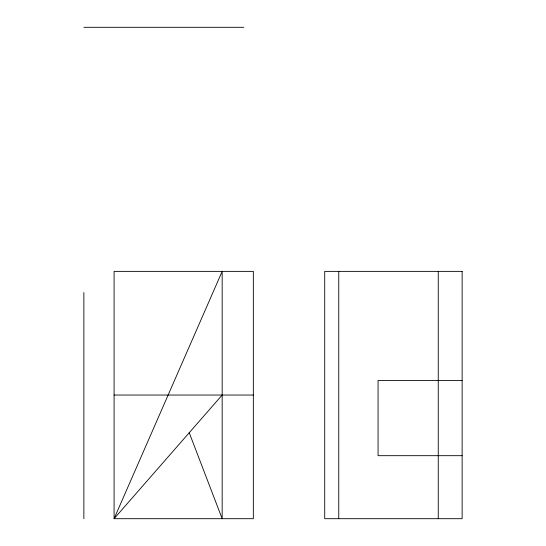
<?xml version="1.0" encoding="UTF-8"?>
<svg xmlns="http://www.w3.org/2000/svg" width="546" height="546" viewBox="0 0 546 546"><rect width="100%" height="100%" fill="white"/><g stroke="black" fill="none" stroke-linecap="round" stroke-linejoin="round"><path stroke-width="0.82" d="M222.167 395.038L114.087 518.7L253.337 518.7L253.337 271.376L114.087 271.376L114.087 518.7L222.167 271.376L222.167 518.7L189.23 432.719M83.866 27.3L243.871 27.3M462.134 380.521L378.071 380.521L378.071 455.685L462.134 455.685M114.087 395.038L253.337 395.038M438.254 271.376L438.254 518.7M338.759 271.376L338.759 518.7M83.866 292.547L83.866 518.7M462.134 271.376L324.713 271.376L324.713 518.7L462.134 518.7L462.134 271.376"/></g></svg>
